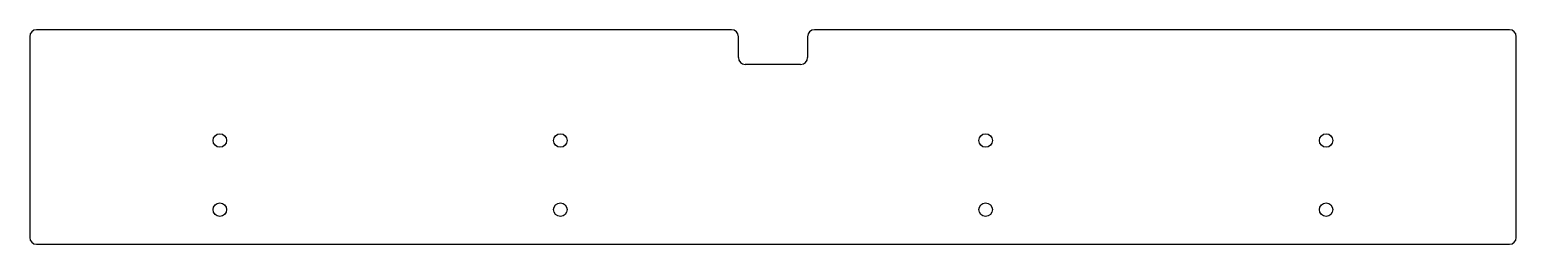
# Model space of a CAD drawing. Header units: millimetres. Extents: x -357 to 73, y -44 to 18.
import ezdxf

# ---------------------------------------------------------------- set-up
doc = ezdxf.new("R2010")
doc.units = ezdxf.units.MM

msp = doc.modelspace()

# ---------------------------------------------------------------- linework, layer by layer
at = {"color": 7, "linetype": 'Continuous', "lineweight": 25}
for p, q in [((-153.91, 17.7), (-354.91, 17.7)), ((71.09, 17.7), (-129.91, 17.7)), ((-356.91, 15.7), (-356.91, -42.3)), ((-151.91, 9.7), (-151.91, 15.7)), ((-131.91, 15.7), (-131.91, 9.7)), ((73.09, -42.3), (73.09, 15.7)), ((-133.91, 7.7), (-149.91, 7.7)), ((-354.91, -44.3), (71.09, -44.3))]:
    msp.add_line(p, q, dxfattribs=at)
for centre in [(-301.91, -14.3), (-203.41, -14.3), (-80.41, -14.3), (18.09, -14.3), (-301.91, -34.3), (-203.41, -34.3), (-80.41, -34.3), (18.09, -34.3)]:
    msp.add_circle(centre, 1.95, dxfattribs=at)
for centre, start, end in [((-354.91, 15.7), 90, 180), ((-153.91, 15.7), 0, 90), ((-129.91, 15.7), 90, 180), ((71.09, 15.7), 0, 90), ((-149.91, 9.7), 180, 270), ((-133.91, 9.7), 270, 0), ((-354.91, -42.3), 180, 270), ((71.09, -42.3), 270, 0)]:
    msp.add_arc(centre, 2, start, end, dxfattribs=at)

doc.saveas('drawing.dxf')
